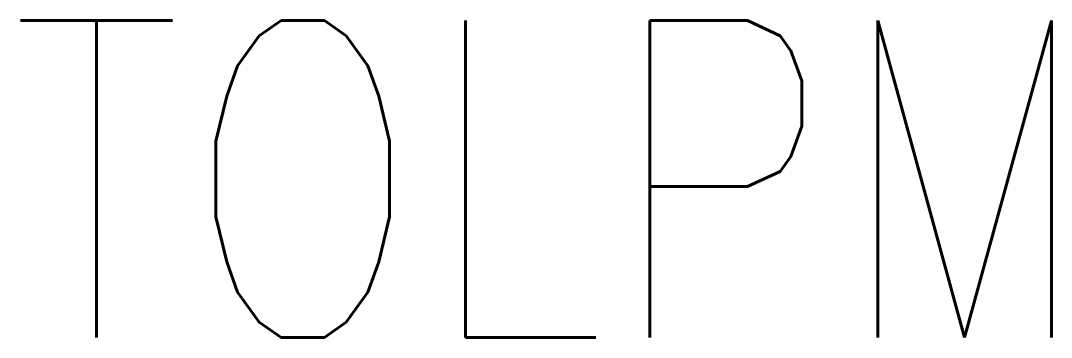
# Model space of a CAD drawing. Extents: x 212.43 to 220.57, y 117.39 to 119.89.
import ezdxf

# ---------------------------------------------------------------- set-up
doc = ezdxf.new("R2010")
doc.units = 0
doc.header["$MEASUREMENT"] = 0
doc.layers.add('DIM', color=2, linetype='CONTINUOUS')
doc.styles.get("Standard").update_dxf_attribs({"font": 'SIMPLEX', "width": 0.8})

msp = doc.modelspace()

# ---------------------------------------------------------------- texts
at = {"layer": 'DIM', "width": 0.8}
msp.add_attdef('TOLPM', (212.3424, 117.3909), '', height=2.5, dxfattribs=at)

doc.saveas('drawing.dxf')
